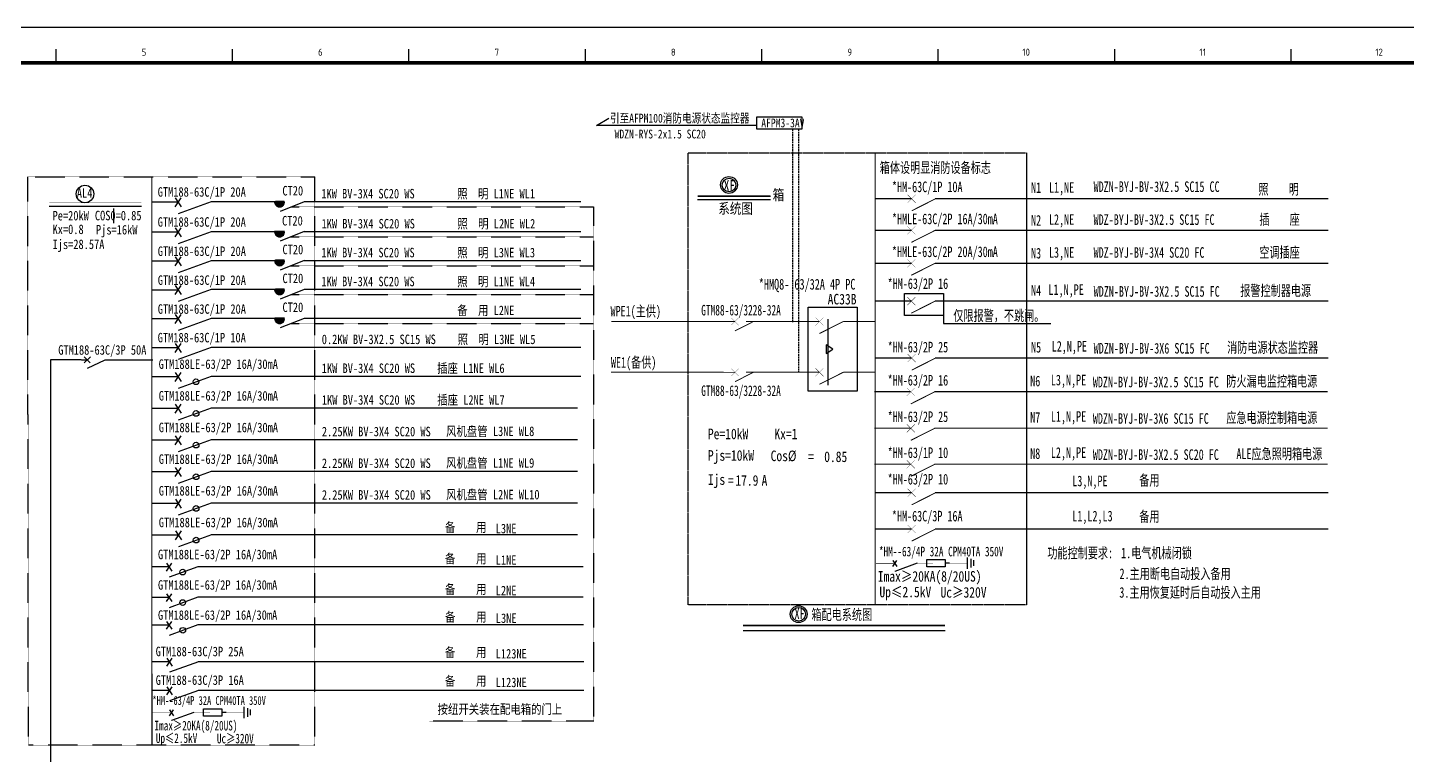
# Model space of a CAD drawing. Extents: x 815029915 to 815825525, y 579155098 to 579748855.
# Drawn here: x 815485380 to 815524479, y 579238607 to 579259230 of the extents above; entities that cross this region are included whole.
import ezdxf
from ezdxf.enums import TextEntityAlignment as Align

# ---------------------------------------------------------------- set-up
doc = ezdxf.new("R2010")
doc.units = 0
doc.header["$LTSCALE"] = 100
doc.header["$MEASUREMENT"] = 0
for name, pattern in [('CONTINOUS', [0]), ('DASH', [0.35, 0.25, -0.1]), ('DASHED2', [9.525, 6.35, -3.175]), ('HIDDEN2', [0.1875, 0.125, -0.0625])]:
    doc.linetypes.add(name, pattern=pattern)
for name, color, linetype in [('1', 7, 'Continuous'), ('DOTLN', 2, 'Continuous'), ('E-TEXT-SYST-1', 4, 'Continuous'), ('QD', 3, 'Continuous'), ('SYST', 7, 'Continuous'), ('T-EQUP-FIRE', 7, 'Continuous'), ('TK', 7, 'Continuous'), ('zm', 1, 'Continuous'), ('校对', 6, 'Continuous'), ('电气', 7, 'Continuous'), ('设备', 1, 'Continuous')]:
    doc.layers.add(name, color=color, linetype=linetype)
doc.styles.add('-宋体', font='', dxfattribs={"width": 0.8})
doc.styles.add('-黑体', font='', dxfattribs={"width": 0.8})
doc.styles.add('ISOCP', font='isocp.shx', dxfattribs={"bigfont": 'gbcbig.shx'})
doc.styles.add('ROMANS', font='romans__.ttf', dxfattribs={"width": 0.7})
doc.styles.get('-宋体').set_extended_font_data('SimSun')
doc.styles.get('-黑体').set_extended_font_data('SimHei')

# ---------------------------------------------------------------- blocks, each defined once
blk = doc.blocks.new('HC000789')
at = {"color": 3, "linetype": 'Continuous'}
for points, const_width in [([(0, -7.5), (-3.79, 0)], 0.3), ([(-1.25, 1.25), (1.25, -1.25)], 0.1), ([(1.25, 1.25), (-1.25, -1.25)], 0.1)]:
    blk.add_lwpolyline(points, dxfattribs=dict(at, const_width=const_width))
blk = doc.blocks.new('1107AA')
at = {"color": 3, "linetype": 'CONTINOUS'}
for points, const_width in [([(0, 0), (0, -3.75)], 0.3), ([(0, -10), (-3.16, -3.75)], 0.3), ([(1.25, -2.5), (-1.25, -5)], 0.1), ([(-1.25, -2.5), (1.25, -5)], 0.1), ([(0, -12.5), (0, -10)], 0.3)]:
    blk.add_lwpolyline(points, dxfattribs=dict(at, const_width=const_width))
at = {"color": 1, "linetype": 'CONTINOUS', "style": 'ROMANS', "width": 0.7, "flags": 8}
blk.add_attdef('QF10', (3.75, -7.5), '', height=2.5, dxfattribs=at)
blk = doc.blocks.new('980205', base_point=(52.81, 197.35))
at = {"layer": '1'}
for p, q in [((52.704, 197.044), (52.916, 197.256)), ((52.916, 197.044), (52.704, 197.256)), ((52.81, 197.35), (52.81, 197.15))]:
    blk.add_line(p, q, dxfattribs=at)
blk.add_lwpolyline([(52.81, 196.35), (52.81, 196.55), (52.51, 197.15)], dxfattribs=at)
blk = doc.blocks.new('l')
at = {"layer": 'TK'}
blk.add_lwpolyline([(815463677, 579451444), (815463677, 579409444), (815547777, 579409444), (815547777, 579451444)], close=True, dxfattribs=at)

msp = doc.modelspace()

# ---------------------------------------------------------------- hatches: boundary and pattern name
at = {"layer": 'zm'}
h = msp.add_hatch(dxfattribs=at)
h.set_pattern_fill('ANGLE', color=3, scale=0.872613, style=0)
h.set_pattern_definition([(0, (815279099.821, 579212217.318), (0, 6.0952018), [4.43287404, -1.66232776]), (90, (815279099.821, 579212217.318), (-6.0952018, 4e-16), [4.43287404, -1.66232776])])
edge = h.paths.add_edge_path()
edge.add_arc((815492522.8, 579254283.4), 134.5, 167.03833, 372.96167)
h = msp.add_hatch(dxfattribs=at)
h.set_pattern_fill('ANGLE', color=3, scale=0.872613, style=0)
h.set_pattern_definition([(0, (815279099.821, 579211370.433), (0, 6.0952018), [4.43287404, -1.66232776]), (90, (815279099.821, 579211370.433), (-6.0952018, 4e-16), [4.43287404, -1.66232776])])
edge = h.paths.add_edge_path()
edge.add_arc((815492522.8, 579253436.5), 134.5, 167.03833, 372.96167)
h = msp.add_hatch(dxfattribs=at)
h.set_pattern_fill('ANGLE', color=3, scale=0.872613, style=0)
h.set_pattern_definition([(0, (815279099.821, 579210551.702), (0, 6.0952018), [4.43287404, -1.66232776]), (90, (815279099.821, 579210551.702), (-6.0952018, 4e-16), [4.43287404, -1.66232776])])
edge = h.paths.add_edge_path()
edge.add_arc((815492522.8, 579252617.8), 134.5, 167.03833, 372.96167)
h = msp.add_hatch(dxfattribs=at)
h.set_pattern_fill('ANGLE', color=3, scale=0.872613, style=0)
h.set_pattern_definition([(0, (815279099.821, 579209732.971), (0, 6.0952018), [4.43287404, -1.66232776]), (90, (815279099.821, 579209732.971), (-6.0952018, 4e-16), [4.43287404, -1.66232776])])
edge = h.paths.add_edge_path()
edge.add_arc((815492522.8, 579251799.1), 134.5, 167.03833, 372.96167)
h = msp.add_hatch(dxfattribs=at)
h.set_pattern_fill('ANGLE', color=3, scale=0.872613, style=0)
h.set_pattern_definition([(0, (815279099.821, 579208914.24), (0, 6.0952018), [4.43287404, -1.66232776]), (90, (815279099.821, 579208914.24), (-6.0952018, 4e-16), [4.43287404, -1.66232776])])
edge = h.paths.add_edge_path()
edge.add_arc((815492522.8, 579250980.3), 134.5, 167.03833, 372.96167)

# ---------------------------------------------------------------- linework, layer by layer
for p, q in [((815512005.6, 579244216.3, 2377.2), (815512005.6, 579243889.6, 2377.2)), ((815512105.2, 579244175.5, 2377.2), (815512105.2, 579243930.4, 2377.2)), ((815512185.7, 579244138.9, 2377.2), (815512185.7, 579243975.5, 2377.2)), ((815491509.1, 579239986.5, -592.8), (815491509.1, 579239659.8, -592.8)), ((815491608.8, 579239945.7, -592.8), (815491608.8, 579239700.6, -592.8)), ((815491689.2, 579239909.1, -592.8), (815491689.2, 579239745.7, -592.8))]:
    msp.add_line(p, q)
at = {"layer": 'DOTLN', "linetype": 'DASH'}
for p, q in [((815504098.1, 579255684.7, 5940), (815513687.6, 579255684.7, 5940)), ((815504098.1, 579242870, 5940), (815504098.1, 579255684.7, 5940)), ((815513687.6, 579242870, 5940), (815504098.1, 579242870, 5940))]:
    msp.add_line(p, q, dxfattribs=at)
at = {"layer": 'E-TEXT-SYST-1', "linetype": 'Continuous'}
for p, q in [((815508063.6, 579249098.6, 5940), (815508063.6, 579250970.8, 5940)), ((815508193.3, 579250117.5, 5940), (815508004.6, 579250240.1, 5940)), ((815508004.6, 579250240.1, 5940), (815508004.6, 579249994.9, 5940)), ((815508004.6, 579249994.9, 5940), (815508193.3, 579250117.5, 5940))]:
    msp.add_line(p, q, dxfattribs=at)
at = {"layer": 'T-EQUP-FIRE', "color": 7, "linetype": 'Continuous'}
msp.add_line((815504368.9, 579254453.4, 5940), (815506427.3, 579254453.4, 5940), dxfattribs=at)
for points, const_width, elevation in [([(815509400.2, 579255684.7), (815509400.2, 579242870)], 31.5, 5940), ([(815509400.2, 579254384), (815510427.3, 579254384)], 36, 2970), ([(815509400.2, 579253485.2), (815510427.3, 579253485.2)], 36, 2970), ([(815509400.2, 579252553.5), (815510427.3, 579252553.5)], 36, 2970), ([(815509400.2, 579251480.2), (815510427.3, 579251480.2)], 36, 2970), ([(815505108.9, 579250901.9), (815501916.8, 579250901.9)], 27, 5940), ([(815507499.7, 579250901.9), (815505738.9, 579250901.9)], 27, 5940), ([(815507818.5, 579250901.9), (815505888.6, 579250901.9)], 27, 5940), ([(815509400.2, 579250901.9), (815508493.5, 579250901.9)], 27, 5940), ([(815509400.2, 579249869.4), (815510427.3, 579249869.4)], 36, 2970), ([(815505108.9, 579249463), (815501914.8, 579249463)], 27, 5940), ([(815507818.5, 579249463), (815505738.9, 579249463)], 27, 5940), ([(815507499.7, 579249463), (815505738.9, 579249463)], 27, 5940), ([(815509400.2, 579249463), (815508493.5, 579249463)], 27, 5940), ([(815509375.9, 579248912.8), (815510403, 579248912.8)], 36, 2970), ([(815509375.9, 579247879.9), (815510403, 579247879.9)], 36, 2970), ([(815509375.9, 579246860.1), (815510403, 579246860.1)], 36, 2970), ([(815509400.2, 579246053.3), (815510427.3, 579246053.3)], 36, 2970), ([(815509400.2, 579245025.4), (815510427.3, 579245025.4)], 36, 2970)]:
    msp.add_lwpolyline(points, dxfattribs=dict(at, const_width=const_width, elevation=elevation))
at = {"layer": 'T-EQUP-FIRE', "color": 7, "linetype": 'Continuous', "const_width": 36}
for points in [[(815511096.9, 579254383.2), (815522239.9, 579254383.2)], [(815511096.9, 579253484.4), (815522239.9, 579253484.4)], [(815511096.9, 579252552.7), (815522239.9, 579252552.7)], [(815511096.9, 579251479.4), (815522239.9, 579251479.4)], [(815511096.9, 579249868.6), (815522239.9, 579249868.6)], [(815511072.5, 579248911.9), (815522215.5, 579248911.9)], [(815511072.5, 579247879.1), (815522215.5, 579247879.1)], [(815511072.5, 579246859.3), (815522215.5, 579246859.3)], [(815511096.9, 579246052.5), (815522239.9, 579246052.5)], [(815511096.9, 579245024.6), (815522239.9, 579245024.6)]]:
    msp.add_lwpolyline(points, dxfattribs=at)
at = {"layer": 'T-EQUP-FIRE', "color": 7, "linetype": 'Continuous', "elevation": 2970}
msp.add_lwpolyline([(815507499.7, 579251306.7), (815508889, 579251306.7), (815508889, 579248931.4), (815507499.7, 579248931.4)], close=True, dxfattribs=at)
msp.add_lwpolyline([(815507499.7, 579251306.7), (815508889, 579251306.7), (815508889, 579248931.4), (815507499.7, 579248931.4)], close=True, dxfattribs=at)
at = {"layer": 'TK'}
for p, q in [((815486177.3, 579258621.3), (815486177.3, 579258229.9)), ((815491177.3, 579258621.3), (815491177.3, 579258229.9)), ((815496177.3, 579258621.3), (815496177.3, 579258229.9)), ((815501177.3, 579258621.3), (815501177.3, 579258229.9)), ((815506177.3, 579258621.3), (815506177.3, 579258229.9)), ((815511177.3, 579258621.3), (815511177.3, 579258229.9)), ((815516177.3, 579258621.3), (815516177.3, 579258229.9)), ((815521177.3, 579258621.3), (815521177.3, 579258229.9))]:
    msp.add_line(p, q, dxfattribs=at)
msp.add_lwpolyline([(815463677.3, 579259229.9), (815463677.3, 579217229.9), (815547777.3, 579217229.9), (815547777.3, 579259229.9)], close=True, dxfattribs=at)
at = {"layer": 'TK', "const_width": 100}
msp.add_lwpolyline([(815466177.3, 579218275.6), (815466177.3, 579258229.9), (815546777.3, 579258229.9), (815546777.3, 579218275.6)], close=True, dxfattribs=at)
at = {"layer": 'zm', "color": 4}
for p, q in [((815501501.2, 579256456.9, 4058.5), (815501850.2, 579256662.7, 4058.5)), ((815506045.7, 579256456.9, 4058.5), (815501501.2, 579256456.9, 4058.5)), ((815506045.7, 579256456.9, 4058.5), (815501501.2, 579256456.9, 4058.5)), ((815513687.6, 579255684.7, 5940), (815513687.6, 579242870, 5940))]:
    msp.add_line(p, q, dxfattribs=at)
at = {"layer": 'zm', "color": 1, "linetype": 'DASH', "ltscale": 2}
for p, q in [((815507052.1, 579256350.7, 4058.5), (815507052.1, 579250885.9, 5940)), ((815507052.1, 579256350.7, 4058.5), (815507052.1, 579250885.9, 5940)), ((815507225.6, 579256350.7, 4058.5), (815507225.6, 579249463, 4058.5)), ((815507225.6, 579256350.7, 4058.5), (815507225.6, 579249463, 4058.5))]:
    msp.add_line(p, q, dxfattribs=at)
at = {"layer": 'zm', "color": 3}
for p, q in [((815485994.8, 579254171.9, 121.9), (815488607.1, 579254171.9, 121.9)), ((815489645.4, 579254282), (815488914.5, 579254282)), ((815489563.5, 579254151.1), (815489733.5, 579254405.9)), ((815489563.5, 579254405.9), (815489733.5, 579254151.1)), ((815490583.6, 579254292.7), (815489648.5, 579253952.8)), ((815490581.2, 579254303.6), (815492655.8, 579254303.6)), ((815492548.9, 579254032.2, -1500.7), (815493228.5, 579254304.4, -1500.7)), ((815493226.4, 579254303.6), (815501057.1, 579254303.6)), ((815504363.3, 579254356.4), (815506432, 579254356.4)), ((815487824.2, 579253690.8), (815487824.2, 579254103.8)), ((815489645.4, 579253431.1), (815488914.5, 579253431.1)), ((815489563.5, 579253300.1), (815489733.5, 579253555)), ((815489563.5, 579253555), (815489733.5, 579253300.1)), ((815490583.6, 579253441.7), (815489648.5, 579253101.9)), ((815490581.2, 579253452.6), (815492656.3, 579253452.6)), ((815492548.9, 579253185.4, -1500.7), (815493228.5, 579253457.5, -1500.7)), ((815493216.2, 579253452.6), (815501057.1, 579253452.6)), ((815489645.4, 579252612.8), (815488914.5, 579252612.8)), ((815489563.5, 579252481.9), (815489733.5, 579252736.7)), ((815489563.5, 579252736.7), (815489733.5, 579252481.9)), ((815490583.6, 579252623.5), (815489648.5, 579252283.6)), ((815490581.2, 579252634.4), (815492656.3, 579252634.4)), ((815492548.9, 579252366.6, -1500.7), (815493228.5, 579252638.8, -1500.7)), ((815493217.4, 579252634.4), (815501057.1, 579252634.4)), ((815489645.4, 579251794.1), (815488914.5, 579251794.1)), ((815489563.5, 579251663.1), (815489733.5, 579251918)), ((815489563.5, 579251918), (815489733.5, 579251663.1)), ((815490583.6, 579251804.7), (815489648.5, 579251464.9)), ((815490581.2, 579251815.6), (815492656.3, 579251815.6)), ((815492548.9, 579251547.9, -1500.7), (815493228.5, 579251820.1, -1500.7)), ((815493217.4, 579251815.6), (815501057.1, 579251815.6)), ((815489563.5, 579250844.4), (815489733.5, 579251099.3)), ((815489563.5, 579251099.3), (815489733.5, 579250844.4)), ((815490581.2, 579250996.9), (815492656.3, 579250996.9)), ((815492548.9, 579250729.2, -1500.7), (815493228.5, 579251001.3, -1500.7)), ((815493217.4, 579250996.9), (815501057.1, 579250996.9)), ((815489645.4, 579250975.4), (815488914.5, 579250975.4)), ((815490583.6, 579250986), (815489648.5, 579250646.2)), ((815489563.5, 579250023.4), (815489733.5, 579250278.3)), ((815489563.5, 579250278.3), (815489733.5, 579250023.4)), ((815489645.4, 579250154.4), (815488914.5, 579250154.4)), ((815490583.6, 579250165), (815489648.5, 579249825.2)), ((815490581.2, 579250175.9), (815501060.8, 579250175.9)), ((815489563.5, 579249204.7), (815489733.5, 579249459.5)), ((815489563.5, 579249459.5), (815489733.5, 579249204.7)), ((815489645.4, 579249335.6), (815488914.5, 579249335.6)), ((815490583.6, 579249346.3), (815489648.5, 579249006.5)), ((815490581.2, 579249357.2), (815501060.8, 579249357.2)), ((815489647.8, 579248438.5), (815488916.9, 579248438.5)), ((815489565.8, 579248307.5), (815489735.8, 579248562.3)), ((815489565.8, 579248562.3), (815489735.8, 579248307.5)), ((815490585.9, 579248449.1), (815489650.8, 579248109.3)), ((815490583.6, 579248460), (815500958.7, 579248460)), ((815489648, 579247541.3), (815488917.1, 579247541.3)), ((815489566.1, 579247410.3), (815489736.1, 579247665.2)), ((815489566.1, 579247665.2), (815489736.1, 579247410.3)), ((815490586.2, 579247551.9), (815489651.1, 579247212.1)), ((815490583.8, 579247562.8), (815500958.9, 579247562.8)), ((815489566.3, 579246513.1), (815489736.3, 579246768)), ((815489566.3, 579246768), (815489736.3, 579246513.1)), ((815489648.3, 579246644.1), (815488917.4, 579246644.1)), ((815490586.4, 579246654.7), (815489651.3, 579246314.9)), ((815490584.1, 579246665.6), (815500959.2, 579246665.6)), ((815489648.5, 579245746.9), (815488917.6, 579245746.9)), ((815489566.6, 579245615.9), (815489736.6, 579245870.8)), ((815489566.6, 579245870.8), (815489736.6, 579245615.9)), ((815490586.7, 579245757.5), (815489651.6, 579245417.7)), ((815490584.3, 579245768.4), (815500959.4, 579245768.4)), ((815489648.8, 579244849.7), (815488917.9, 579244849.7)), ((815489566.8, 579244718.7), (815489736.8, 579244973.6)), ((815489566.8, 579244973.6), (815489736.8, 579244718.7)), ((815490586.9, 579244860.3), (815489651.8, 579244520.5)), ((815490584.6, 579244871.2), (815500959.7, 579244871.2)), ((815488903.4, 579243958.5), (815489376, 579243958.5)), ((815489315.8, 579243830), (815489464.3, 579244052.5)), ((815489315.8, 579244052.5), (815489464.3, 579243830)), ((815490206.5, 579243953.6), (815489390, 579243656.9)), ((815490204.5, 579243963.1), (815501126.8, 579243963.1)), ((815489315.8, 579242965.5), (815489464.3, 579243188)), ((815489315.8, 579243188), (815489464.3, 579242965.5)), ((815488903.4, 579243094), (815489376, 579243094)), ((815490206.5, 579243089.1), (815489390, 579242792.4)), ((815490204.5, 579243098.6), (815501126.8, 579243098.6)), ((815489318.1, 579242181), (815489466.6, 579242403.5)), ((815489318.1, 579242403.5), (815489466.6, 579242181)), ((815488905.7, 579242309.5), (815489378.3, 579242309.5)), ((815490208.8, 579242304.6), (815489392.4, 579242007.9)), ((815490206.8, 579242314.1), (815501129.1, 579242314.1)), ((815505655.6, 579242146), (815511382.1, 579242146)), ((815488903.4, 579241264.2), (815489389.6, 579241264.2)), ((815489329.4, 579241135.6), (815489477.9, 579241358.2)), ((815489329.4, 579241358.2), (815489477.9, 579241135.6)), ((815490220.1, 579241259.3), (815489403.7, 579240962.6)), ((815490218.1, 579241268.8), (815501143.8, 579241268.8)), ((815488903.4, 579240451.7), (815489389.6, 579240451.7)), ((815489329.4, 579240323.1), (815489477.9, 579240545.7)), ((815489329.4, 579240545.7), (815489477.9, 579240323.1)), ((815490220.1, 579240446.8), (815489403.7, 579240150.1)), ((815490218.1, 579240456.3), (815501143.8, 579240456.3))]:
    msp.add_line(p, q, dxfattribs=at)
at = {"layer": 'zm', "linetype": 'CONTINOUS'}
for p, q in [((815511338.6, 579251074.4, 2970), (815511338.6, 579250846.1, 2970)), ((815511338.6, 579250846.1, 2970), (815514378.1, 579250846.1, 2970))]:
    msp.add_line(p, q, dxfattribs=at)
at = {"layer": 'zm'}
for p, q in [((815509894.1, 579244130.1, 2377.2), (815510009.9, 579243956.5, 2377.2)), ((815509894.1, 579243956.5, 2377.2), (815510009.9, 579244130.1, 2377.2)), ((815510588.9, 579244052.9, 2377.2), (815509952, 579243821.5, 2377.2)), ((815489397.6, 579239900.3, -592.8), (815489513.4, 579239726.7, -592.8)), ((815489397.6, 579239726.7, -592.8), (815489513.4, 579239900.3, -592.8)), ((815490092.5, 579239823.2, -592.8), (815489455.5, 579239591.7, -592.8))]:
    msp.add_line(p, q, dxfattribs=at)
at = {"layer": 'zm', "color": 1, "elevation": 4058.5}
msp.add_lwpolyline([(815506044.2, 579256703.7), (815507315.9, 579256703.7), (815507315.9, 579256350.7), (815506044.2, 579256350.7)], close=True, dxfattribs=at)
msp.add_lwpolyline([(815506044.2, 579256703.7), (815507315.9, 579256703.7), (815507315.9, 579256350.7), (815506044.2, 579256350.7)], close=True, dxfattribs=at)
at = {"layer": 'zm', "color": 3}
for points, const_width in [([(815488899.6, 579254996.6), (815488903.4, 579238894.6)], 33.3), ([(815487061.5, 579231740.4), (815486037, 579232280.7), (815486037, 579249828)], 37.4), ([(815486903.2, 579249818.2), (815486037, 579249818.2)], 37.4), ([(815487734.2, 579249807.5), (815488929.7, 579249807.5)], 37.4), ([(815505654.8, 579242288.6), (815511377.2, 579242288.6)], 45)]:
    msp.add_lwpolyline(points, dxfattribs=dict(at, const_width=const_width))
for points, const_width, elevation in [([(815485993.6, 579254265.6), (815488605, 579254265.6)], 16.2, 121.9), ([(815504368.9, 579254453.4), (815506427.3, 579254453.4)], 45, 5940)]:
    msp.add_lwpolyline(points, dxfattribs=dict(at, const_width=const_width, elevation=elevation))
at = {"layer": 'zm', "linetype": 'CONTINOUS', "elevation": 2970}
msp.add_lwpolyline([(815510229.3, 579251699.3), (815511338.6, 579251699.3), (815511338.6, 579251074.4), (815510229.3, 579251074.4)], close=True, dxfattribs=at)
at = {"layer": 'zm', "color": 1}
for centre in [(815505254.7, 579254771.9), (815507228.8, 579242611.2)]:
    msp.add_circle(centre, 238.4, dxfattribs=at)
at = {"layer": 'zm'}
for centre, radius in [((815505256.9, 579254768.6, 3060), 192.6), ((815487006.4, 579254514.9), 249.3), ((815507231, 579242607.8, 3060), 192.6)]:
    msp.add_circle(centre, radius, dxfattribs=at)
at = {"layer": 'zm', "color": 3}
for centre in [(815490152.2, 579249194.5), (815490154.6, 579248297.3), (815490154.8, 579247400.1), (815490155.1, 579246502.9), (815490155.3, 579245605.7), (815490155.6, 579244708.5), (815489775.2, 579243801.8), (815489775.2, 579242937.3), (815489777.5, 579242152.8)]:
    msp.add_circle(centre, 80.1, dxfattribs=at)
for centre in [(815492522.8, 579254283.4, -1500.7), (815492522.8, 579253436.5, -1500.7), (815492522.8, 579252617.8, -1500.7), (815492522.8, 579251799.1, -1500.7), (815492522.8, 579250980.3, -1500.7)]:
    msp.add_arc(centre, 134.5, 167.03833, 12.96167, dxfattribs=at)
at = {"layer": '校对', "color": 0, "const_width": 15.6}
for points, elevation in [([(815509952, 579244043.3), (815509419.3, 579244043.1)], 2377.2), ([(815509894.1, 579243956.5), (815510009.9, 579244130.1)], 2377.2), ([(815509894.1, 579244130.1), (815510009.9, 579243956.5)], 2377.2), ([(815509952, 579243821.5), (815510588.9, 579244052.9)], 2377.2), ([(815510588.9, 579244052.9), (815510862.4, 579244052.9)], 2377.2), ([(815510862.4, 579244154.8), (815510862.4, 579243951.1), (815511378.6, 579243951.1), (815511378.6, 579244154.8), (815510862.4, 579244154.8)], 2377.2), ([(815510862.4, 579244052.9), (815511040.8, 579244052.9)], 2377.2), ([(815511378.6, 579244052.9), (815512005.6, 579244052.9)], 2377.2), ([(815512005.6, 579244216.3), (815512005.6, 579243889.6)], 2377.2), ([(815512105.2, 579244175.5), (815512105.2, 579243930.4)], 2377.2), ([(815512185.7, 579244138.9), (815512185.7, 579243975.5)], 2377.2), ([(815489455.5, 579239813.5), (815488922.8, 579239813.3)], -592.8), ([(815489397.6, 579239726.7), (815489513.4, 579239900.3)], -592.8), ([(815489397.6, 579239900.3), (815489513.4, 579239726.7)], -592.8), ([(815489455.5, 579239591.7), (815490092.5, 579239823.2)], -592.8), ([(815490092.5, 579239823.2), (815490365.9, 579239823.2)], -592.8), ([(815490365.9, 579239925), (815490365.9, 579239721.3), (815490882.2, 579239721.3), (815490882.2, 579239925), (815490365.9, 579239925)], -592.8), ([(815490365.9, 579239823.2), (815490544.3, 579239823.2)], -592.8), ([(815490882.2, 579239823.2), (815491509.1, 579239823.2)], -592.8), ([(815491509.1, 579239986.5), (815491509.1, 579239659.8)], -592.8), ([(815491608.8, 579239945.7), (815491608.8, 579239700.6)], -592.8), ([(815491689.2, 579239909.1), (815491689.2, 579239745.7)], -592.8)]:
    msp.add_lwpolyline(points, dxfattribs=dict(at, elevation=elevation))
at = {"layer": '电气', "color": 5, "linetype": 'HIDDEN2', "ltscale": 0.5}
for p, q in [((815493520.9, 579238894.6, 121.9), (815493517.1, 579254996.6, 121.9)), ((815492839.7, 579254148.8, -1000.5), (815501417.2, 579254148.8, -1000.5)), ((815501417.2, 579254148.8, -1000.5), (815501417.2, 579239579, -1000.5)), ((815492839.7, 579253301.9, -1000.5), (815501417.2, 579253301.9, -1000.5)), ((815492839.7, 579252483.2, -1000.5), (815501417.2, 579252483.2, -1000.5)), ((815492839.7, 579251664.4, -1000.5), (815501417.2, 579251664.4, -1000.5)), ((815492839.7, 579250845.7, -1000.5), (815501417.2, 579250845.7, -1000.5)), ((815501421.2, 579239579), (815496764.6, 579239579))]:
    msp.add_line(p, q, dxfattribs=at)
msp.add_lwpolyline([(815493520.9, 579238894.6), (815485402.6, 579238894.6), (815485383.8, 579254996.6), (815493517.1, 579254996.6)], dxfattribs=at)
at = {"layer": '设备', "linetype": 'DASHED2'}
for p, q in [((815511506.2, 579244052.9, 2377.2), (815511378.6, 579244052.9, 2377.2)), ((815491009.7, 579239823.2, -592.8), (815490882.2, 579239823.2, -592.8))]:
    msp.add_line(p, q, dxfattribs=at)
at = {"layer": '设备'}
for points, elevation in [([(815510862.4, 579244052.9, 0, 0, 0), (815511040.8, 579244052.9, 109, 0, 0), (815511283.1, 579244052.9, 0, 0, 0)], 2377.2), ([(815490365.9, 579239823.2, 0, 0, 0), (815490544.3, 579239823.2, 109, 0, 0), (815490786.6, 579239823.2, 0, 0, 0)], -592.8)]:
    msp.add_lwpolyline(points, format="xyseb", dxfattribs=dict(at, elevation=elevation))
for points, elevation in [([(815510862.4, 579244154.8), (815511378.6, 579244154.8), (815511378.6, 579243951.1), (815510862.4, 579243951.1)], 2377.2), ([(815490365.9, 579239925), (815490882.2, 579239925), (815490882.2, 579239721.3), (815490365.9, 579239721.3)], -592.8)]:
    msp.add_lwpolyline(points, close=True, dxfattribs=dict(at, elevation=elevation))

# ---------------------------------------------------------------- block references
at = {"layer": 'E-TEXT-SYST-1', "linetype": 'Continuous', "xscale": 90.00000000000004, "yscale": 90.00000000000004, "zscale": 90.00000000000004, "rotation": 89.9999983303982}
for p in [(815507818.5, 579250901.9, 5940), (815507818.5, 579249463, 2970)]:
    msp.add_blockref('HC000789', p, dxfattribs=at)
at = {"layer": 'SYST', "color": 7, "linetype": 'Continuous', "xscale": 84, "yscale": 84, "zscale": 84, "rotation": 90}
for p in [(815505108.9, 579250901.9, 5940), (815505108.9, 579249463, 5940)]:
    msp.add_blockref('1107AA', p, dxfattribs=at)
at = {"layer": 'T-EQUP-FIRE', "color": 7, "linetype": 'Continuous', "xscale": 90, "yscale": 90, "zscale": 90, "rotation": 90}
for p in [(815510431.6, 579254379.7, 3060), (815510421.9, 579253484.4), (815510421.9, 579252552.7), (815510421.9, 579251479.4), (815510431.6, 579249865, 3060), (815510407.2, 579248908.4, 3060), (815510407.2, 579247875.5, 3060), (815510407.2, 579246855.7, 3060), (815510431.6, 579246048.9, 3060), (815510431.6, 579245021, 3060)]:
    msp.add_blockref('HC000789', p, dxfattribs=at)
at = {"layer": 'zm', "color": 1}
msp.add_blockref('l', (0, -192214.5), dxfattribs=at)
at = {"layer": 'zm', "color": 3, "xscale": 831.0600000387159, "yscale": 831.0600000387159, "zscale": 831.0600000387159, "rotation": 89.26470444459025}
msp.add_blockref('980205', (815486903.2, 579249818.2), dxfattribs=at)

# ---------------------------------------------------------------- texts
at = {"layer": 'QD', "color": 3, "style": '-宋体', "width": 0.8}
for s, p in [('XF', (815505102.4, 579254610.6, 5940)), ('箱', (815506492.9, 579254341.3, 5940)), ('系统图', (815504950.8, 579253953.2, 5940))]:
    msp.add_text(s, height=300, dxfattribs=at).set_placement(p)
msp.add_text('AC33B', height=300, dxfattribs=at).set_placement((815508459.8, 579251386, 6209.8), align=Align.CENTER)
for s, p in [('Pe=10kW', (815504658.1, 579247866.8)), ('Kx=1', (815506542.3, 579247866.8)), ('Pjs=10kW', (815504658.1, 579247256.8)), ('Cos%%C', (815506436.2, 579247245.2)), ('Ijs', (815504658.1, 579246573.9))]:
    msp.add_text(s, height=300, dxfattribs=at).set_placement(p, align=Align.TOP_LEFT)
for s, p in [('=', (815507497.9, 579247070.2)), ('0.85', (815507952.9, 579247070.2)), ('=', (815505227.9, 579246398.9)), ('17.9', (815505437, 579246398.9)), ('A', (815506179.7, 579246398.9))]:
    msp.add_text(s, height=300, dxfattribs=at).set_placement(p, align=Align.MIDDLE_LEFT)
at = {"layer": 'TK', "style": 'ISOCP'}
for s, p in [('5', (815488677.3, 579258533.8)), ('6', (815493677.3, 579258533.8)), ('7', (815498677.3, 579258533.8)), ('8', (815503677.3, 579258533.8)), ('9', (815508677.3, 579258533.8)), ('10', (815513677.3, 579258533.8)), ('11', (815518677.3, 579258533.8)), ('12', (815523677.3, 579258533.8))]:
    msp.add_text(s, height=200, dxfattribs=at).set_placement(p, align=Align.MIDDLE)
at = {"layer": 'zm', "color": 1, "style": '-黑体', "width": 0.8}
for s, p in [('引至AFPM100消防电源状态监控器', (815501882.1, 579256539)), ('引至AFPM100消防电源状态监控器', (815501882.1, 579256539)), ('WDZN-RYS-2x1.5 SC20', (815502014.1, 579256089.2, 0)), ('WDZN-RYS-2x1.5 SC20', (815502014.1, 579256089.2, 0))]:
    msp.add_text(s, height=250, dxfattribs=at).set_placement(p)
at = {"layer": 'zm', "color": 4, "style": '-黑体', "width": 0.7}
for s, height, p in [('箱体设明显消防设备标志', 300, (815509527.7, 579255113.2, 5940)), ('*HM-63C/1P 10A', 300, (815509873, 579254568.1, 5940)), ('N1', 300, (815513814.9, 579254546.2)), ('L1,NE', 300, (815514322.1, 579254549.6)), ('WDZN-BYJ-BV-3X2.5 SC15 CC', 300, (815515586.6, 579254572.2)), ('照    明', 300, (815520258.3, 579254502.4, 2970)), ('*HMLE-63C/2P 16A/30mA', 300, (815509873, 579253660, 5940)), ('N2', 300, (815513814.9, 579253618.9)), ('L2,NE', 300, (815514322.1, 579253642.1)), ('WDZ-BYJ-BV-3X2.5 SC15 FC', 300, (815515586.6, 579253639.6)), ('插    座', 300, (815520282.8, 579253644.5, 2970)), ('*HMLE-63C/2P 20A/30mA', 300, (815509873, 579252728.4, 5940)), ('N3', 300, (815513814.9, 579252687.3)), ('L3,NE', 300, (815514322.1, 579252710.4)), ('WDZ-BYJ-BV-3X4 SC20 FC', 300, (815515586.6, 579252708)), ('空调插座', 300, (815520282.8, 579252712.9, 2970)), ('*HM-63/2P 16', 300, (815509751.6, 579251825.9, 7028.5)), ('N4', 300, (815513814.9, 579251633.5)), ('L1,N,PE', 300, (815514308.8, 579251655.9)), ('WDZN-BYJ-BV-3X2.5 SC15 FC', 300, (815515589.9, 579251604.1, 2970)), ('报警控制器电源', 300, (815519743.5, 579251627.5, 2970)), ('WPE1(主供)', 300, (815501898.6, 579251045.4, 4058.5)), ('仅限报警，不跳闸。', 300, (815511613.4, 579250918.7, 7028.5)), ('*HM-63/2P 25', 300, (815509751.6, 579250028.1, 7028.5)), ('N5', 300, (815513814.9, 579250022.7)), ('L2,N,PE', 300, (815514400.1, 579250050.4)), ('WDZN-BYJ-BV-3X6 SC15 FC', 300, (815515589.9, 579249993.3, 2970)), ('消防电源状态监控器 ', 300, (815519372.2, 579250016.7, 2970)), ('WE1(备供)', 300, (815501910.2, 579249594.1, 6049.7)), ('*HM-63/2P 16', 300, (815509751.6, 579249088.2, 7028.5)), ('N6', 300, (815513790.6, 579249066.1)), ('L3,N,PE', 300, (815514375.8, 579249093.8)), ('WDZN-BYJ-BV-3X2.5 SC15 FC', 300, (815515565.6, 579249036.6, 2970)), ('防火漏电监控箱电源 ', 300, (815519347.9, 579249060, 2970)), ('*HM-63/2P 25', 300, (815509751.6, 579248055.3, 7028.5)), ('N7', 300, (815513790.6, 579248033.2)), ('L1,N,PE', 300, (815514375.8, 579248060.9)), ('WDZN-BYJ-BV-3X6 SC15 FC', 300, (815515565.6, 579248003.8, 2970)), ('应急电源控制箱电源 ', 300, (815519347.9, 579248027.2, 2970)), ('*HM-63/1P 10', 300, (815509751.6, 579247035.5, 7028.5)), ('N8', 300, (815513790.6, 579247010.1)), ('L2,N,PE', 300, (815514375.8, 579247037.9)), ('WDZN-BYJ-BV-3X2.5 SC20 FC', 300, (815515565.6, 579246980.7, 2970)), ('  ALE应急照明箱电源 ', 300, (815519347.9, 579247004.1, 2970)), ('*HM-63/2P 10', 300, (815509751.6, 579246283.8, 7028.5)), ('L3,N,PE', 300, (815514982.9, 579246234.3)), ('备用', 300, (815516879.7, 579246255.5, 2970)), ('*HM-63C/3P 16A', 300, (815509873, 579245239.3, 5940)), ('L1,L2,L3', 300, (815514982.9, 579245240.4)), ('备用', 300, (815516879.7, 579245227.7, 2970)), ('*HM--63/4P 32A CPM40TA 350V', 274.219, (815509504.9, 579244247.6, 170510.6)), ('功能控制要求:', 300, (815514276.8, 579244194.1, 5940)), ('1.电气机械闭锁', 300, (815516367.7, 579244194.1, 5940)), ('2.主用断电自动投入备用', 300, (815516321.5, 579243605.2, 5940)), ('3.主用恢复延时后自动投入主用', 300, (815516317.1, 579243076.4, 5940)), ('箱配电系统图', 300, (815507592.9, 579242446.3)), ('XF', 300, (815507111.9, 579242475)), ('*HM--63/4P 32A CPM40TA 350V', 250, (815488917.1, 579240038.1, 167540.6))]:
    msp.add_text(s, height=height, dxfattribs=at).set_placement(p)
at = {"layer": 'zm', "color": 3, "style": '-宋体', "width": 0.8}
for s, p in [('AL4', (815486775.1, 579254408.8, -1097)), ('GTM188-63C/1P 20A', (815489067.3, 579254438.7)), ('CT20', (815492600.7, 579254473.1, -1000.5)), ('1KW BV-3X4 SC20 WS', (815493703.8, 579254389.6, 126.6)), ('照  明 L1NE WL1', (815497554.6, 579254389.6, 126.6)), ('Pe=20kW', (815486087.6, 579253766.4)), ('COS0=0.85', (815487286.9, 579253769.4)), ('GTM188-63C/1P 20A', (815489067.3, 579253587.7)), ('CT20', (815492590.5, 579253622.1, -1000.5)), ('1KW BV-3X4 SC20 WS', (815493710, 579253538.6, 126.6)), ('照  明 L2NE WL2', (815497560.8, 579253538.6, 126.6)), ('Kx=0.8', (815486087.6, 579253380)), ('Pjs=16kW', (815487318.3, 579253368.1)), ('Ijs=28.57A', (815486087.6, 579252954.8)), ('GTM188-63C/1P 20A', (815489069.7, 579252758.6)), ('CT20', (815492602.9, 579252808.3, -2501.2)), ('1KW BV-3X4 SC20 WS', (815493703.8, 579252720.4, 126.6)), ('照  明 L3NE WL3', (815497554.6, 579252720.4, 126.6)), ('GTM188-63C/1P 20A', (815489069.7, 579251939.8)), ('CT20', (815492602.9, 579251989.6, -2501.2)), ('1KW BV-3X4 SC20 WS', (815493703.8, 579251901.7, 126.6)), ('照  明 L1NE WL4', (815497554.6, 579251901.7, 126.6)), ('GTM188-63C/1P 20A', (815489069.7, 579251121.1)), ('CT20', (815492602.9, 579251170.9, -2501.2)), ('备  用 L2NE ', (815497554.6, 579251082.9, 126.6)), ('GTM188-63C/1P 10A', (815489067.3, 579250311)), ('GTM188-63C/3P 50A', (815486248.6, 579249961.3)), ('0.2KW BV-3X2.5 SC15 WS', (815493716.4, 579250261.9, 126.6)), ('照  明 L3NE WL5', (815497567.2, 579250261.9, 126.6)), ('GTM188LE-63/2P 16A/30mA', (815489094.4, 579249559.6)), ('1KW BV-3X4 SC20 WS', (815493716.4, 579249443.2, 126.6)), ('插座 L1NE WL6', (815496985.4, 579249443.2, 126.6)), ('GTM188LE-63/2P 16A/30mA', (815489096.7, 579248662.4)), ('1KW BV-3X4 SC20 WS', (815493718.7, 579248546, 126.6)), ('插座 L2NE WL7', (815496987.7, 579248546, 126.6)), ('GTM188LE-63/2P 16A/30mA', (815489097, 579247765.2)), ('2.25KW BV-3X4 SC20 WS', (815493719, 579247648.8, 126.6)), ('风机盘管 L3NE WL8', (815497238.5, 579247656.8, 126.6)), ('GTM188LE-63/2P 16A/30mA', (815489097.2, 579246868)), ('2.25KW BV-3X4 SC20 WS', (815493719.2, 579246751.6, 126.6)), ('风机盘管 L1NE WL9', (815497238.7, 579246759.6, 126.6)), ('GTM188LE-63/2P 16A/30mA', (815489097.5, 579245970.8)), ('2.25KW BV-3X4 SC20 WS', (815493719.5, 579245854.4, 126.6)), ('风机盘管 L2NE WL10', (815497239, 579245862.4, 126.6)), ('GTM188LE-63/2P 16A/30mA', (815489097.7, 579245073.6)), ('备    用', (815497205.6, 579244938.4, -1097)), ('L3NE', (815498645.4, 579244901.3)), ('GTM188LE-63/2P 16A/30mA', (815489074.9, 579244166.9)), ('备    用', (815497205.6, 579244046.5, -1097)), ('L1NE', (815498645.4, 579244009.4)), ('GTM188LE-63/2P 16A/30mA', (815489074.9, 579243302.4)), ('备    用', (815497205.6, 579243182, -1097)), ('L2NE', (815498645.4, 579243144.9)), ('GTM188LE-63/2P 16A/30mA', (815489074.9, 579242449.7)), ('备    用', (815497207.9, 579242397.6, -1097)), ('L3NE', (815498647.7, 579242360.4)), ('GTM188-63C/3P 25A', (815489009.7, 579241417.6)), ('备    用', (815497204.3, 579241394.2, -975.1)), ('L123NE', (815498643.9, 579241353.6, 121.9)), ('GTM188-63C/3P 16A', (815489009.7, 579240605.1)), ('备    用', (815497204.3, 579240581.7, -975.1)), ('L123NE', (815498643.9, 579240541.1, 121.9))]:
    msp.add_text(s, height=270, dxfattribs=at).set_placement(p)
at = {"layer": 'zm', "style": '-宋体', "width": 0.7}
msp.add_text('*HMQ8- 63/32A 4P PC ', height=302.36, dxfattribs=at).set_placement((815507541.2, 579251807, 10921.3), align=Align.CENTER)
at = {"layer": 'zm', "style": '-黑体', "width": 0.65}
for p in [(815504468.8, 579251073.7, 5940), (815504468.8, 579248792.2, 5940)]:
    msp.add_text('GTM88-63/3228-32A', height=300, dxfattribs=at).set_placement(p)
at = {"layer": 'zm', "color": 1, "style": '-黑体', "width": 0.8}
for s, p in [('Imax≥20KA(8/20US)', (815509472.7, 579243680.9, 170510.6)), ('Up≤2.5kV ', (815509518, 579243238.2, 170510.6)), ('Uc≥320V', (815511248.2, 579243228.5, 170510.6))]:
    msp.add_text(s, height=300, dxfattribs=at).set_placement(p, align=Align.MIDDLE_LEFT)
at = {"layer": 'zm', "color": 4, "style": '-黑体', "width": 0.7}
for s, height, p in [('Imax≥20KA(8/20US)', 274.219, (815488976.2, 579239451.1, 167540.6)), ('Up≤2.5kV ', 274.22, (815489013.6, 579239095.7, 167540.6)), ('Uc≥320V', 274.22, (815490743.8, 579239085.9, 167540.6))]:
    msp.add_text(s, height=height, dxfattribs=at).set_placement(p, align=Align.MIDDLE_LEFT)
at = {"layer": 'zm', "color": 1, "insert": (815507394.6, 579256653.8), "char_height": 250, "width": 3909, "attachment_point": 3, "style": '-黑体'}
msp.add_mtext('AFPM3-3AV', dxfattribs=at)
msp.add_mtext('AFPM3-3AV', dxfattribs=at)
at = {"layer": '电气', "color": 5, "linetype": 'HIDDEN2', "ltscale": 0.5, "style": '-宋体', "width": 0.8}
msp.add_text('按纽开关装在配电箱的门上', height=270, dxfattribs=at).set_placement((815496996.5, 579239783.3, -1462.7))

doc.saveas('drawing.dxf')
